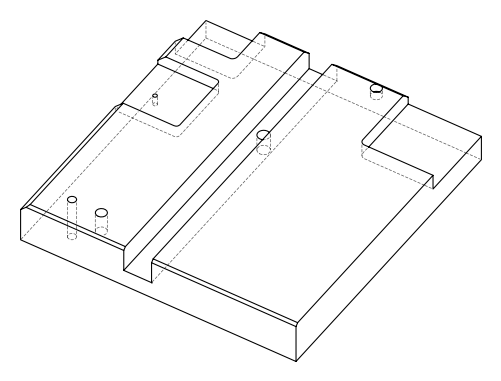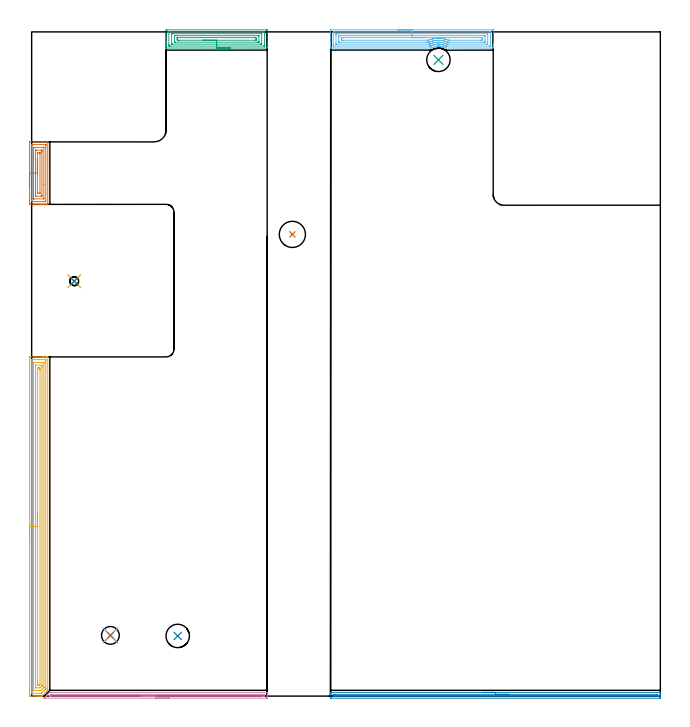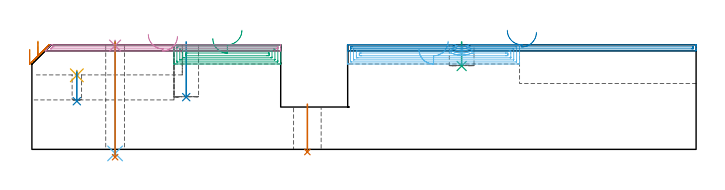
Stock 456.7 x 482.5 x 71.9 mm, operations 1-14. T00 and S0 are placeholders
(PLAN: 18 operations, 10 tool changes, 136.9 min)
(1 INDEXABLE_INSERT_DRILL_THROUGH_HOLE_FROM_SOLID | STEP1HOLE | NXT0302_009 | 0.14 min | 20343 mm3)
(2 INDEXABLE_INSERT_DRILL_BLIND_HOLE_FROM_SOLID | STEP1POCKET | NXT0302_005 | 0.15 min | 8105 mm3)
(3 INDEXABLE_INSERT_DRILL_BLIND_HOLE_FROM_SOLID_1 | STEP1POCKET_2 | NXT0302_005 | 0.07 min | 3260 mm3)
(4 SPOT_DRILL | STEP1HOLE_1 | NXT0321_9005460120000 | 0.03 min | 2 mm3)
(5 SPOT_DRILL_1 | STEP1POCKET_1 | NXT0321_9005460120000 | 0.03 min | 2206 mm3)
(6 DRILL_THROUGH_HOLE_INTO_CENTER | STEP1HOLE_1 | NXT0301_042 | 0.31 min | 2812 mm3)
(7 DRILL_TO_ENLARGE_THROUGH_HOLE | STEP1HOLE_1 | UGT0301_237 | 0.32 min | 6543 mm3)
(8 DRILL_BLIND_HOLE_INTO_CENTER | STEP1POCKET_1 | NXT0301_036 | 0.09 min | 582 mm3)
(9 AREA_MILL | FG_CHAMFER_SURFACE | UGT0205_001 | 3.2 min | 7589 mm3)
(10 AREA_MILL_1 | FG_CHAMFER_SURFACE_1 | UGT0205_001 | 2.73 min | 1494 mm3)
(11 AREA_MILL_2 | FG_CHAMFER_SURFACE_2 | UGT0205_001 | 10.09 min | 21999 mm3)
(12 AREA_MILL_3 | FG_CHAMFER_SURFACE_3 | UGT0205_001 | 5.01 min | 11507 mm3)
(13 AREA_MILL_4 | FG_CHAMFER_SURFACE_4 | UGT0205_001 | 2.08 min | 5130 mm3)
(14 AREA_MILL_5 | FG_CHAMFER_SURFACE_5 | UGT0205_001 | 4 min | 2134 mm3)
(15 MILL_CORNER_NOTCH_RECTANGULAR | CORNER_NOTCH_RECTANGULAR | NXT0201_011 | Follow Part, ap 3, ae 75% | 37.64 min | 405653 mm3)
(16 MILL_CORNER_NOTCH_RECTANGULAR_1 | CORNER_NOTCH_RECTANGULAR_1 | NXT0201_012 | Follow Part, ap 4, ae 75% | 17.41 min | 294053 mm3)
(17 MILL_SLOT | SLOT_PARTIAL_RECTANGULAR | NXT0201_013 | Follow Part, ap 2.5, ae 75% | 42.78 min | 233498 mm3)
(18 MILL_RECTANGULAR_SLOT | SLOT_RECTANGULAR | UGT0201_009 | Follow Part, ap 11.25, ae 75% | 10.87 min | 936643 mm3)
(TOOL NXT0302_009 | Index. Insert Drill 19mm [880-D1900L25-05] | D19 PA176 FL95 Z2)
(TOOL NXT0302_005 | Index. Insert Drill 17mm [880-D1700L20-05] | D17 PA176 FL85 Z2)
(TOOL NXT0321_9005460120000 | NC Spot Drill, 142deg, 12mm, Carbide, Uncoated | D12 PA142 FL30 Z2)
(TOOL NXT0301_042 | Carbide Drill 7.1mm [860.1-0710-057A1-MM 2214] | D7.1 PA140 FL85 Z2)
(TOOL UGT0301_237 | Twist Drill 12.9 mm | D12.9 PA118 FL97 Z2)
(TOOL NXT0301_036 | Carbide Drill 6.5mm [860.1-0650-033A1-MM 2214] | D6.5 PA140 FL53 Z2)
(TOOL UGT0205_001 | Chamfer Mill 20 x 3 x 45 deg. | D20 FL50 Z2)
(TOOL NXT0201_011 | ENDMILL 12mm [2P460-1200-NA 1630] | D12 FL38 Z6)
(TOOL NXT0201_012 | ENDMILL 16mm [2P460-1600-NA 1630] | D16 FL38 Z6)
(TOOL NXT0201_013 | ENDMILL 10mm | D10 FL30 Z4)
(TOOL UGT0201_009 | End Mill 45 mm | D45 FL63 Z6)
(OP 1 INDEXABLE_INSERT_DRILL_THROUGH_HOLE_FROM_SOLID)
G17 G21 G94 G90
T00 M6
G54
G17 G0 G90 X189.4 Y335.4 S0 M3
G43 Z81.9 H1
G94 G81 G98 Z-1.832 F250. R31.1
G80
M5
M2
(OP 2 INDEXABLE_INSERT_DRILL_BLIND_HOLE_FROM_SOLID)
G17 G21 G94 G90
T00 M6
G54
G17 G0 G90 X106.1 Y43.7 S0 M3
G43 Z81.9 H1
G94 G81 G98 Z35.9 F250. R73.9
G80
M5
M2
(OP 3 INDEXABLE_INSERT_DRILL_BLIND_HOLE_FROM_SOLID_1)
G17 G21 G94 G90
T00 M6
G54
G17 G0 G90 X295.5 Y462.2 S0 M3
G43 Z81.9 H1
G94 G81 G98 Z57.3 F250. R73.9
G80
M5
M2
(OP 4 SPOT_DRILL)
G17 G21 G94 G90
T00 M6
G54
G17 G0 G90 X57.2 Y44.1 S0 M3
G43 Z81.9 H0
G94 G81 G98 Z71.345 F250. R74.9
G80
M5
M2
(OP 5 SPOT_DRILL_1)
G17 G21 G94 G90
T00 M6
G54
G17 G0 G90 X30.9 Y301.4 S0 M3
G43 Z81.9 H0
G94 G81 G98 Z50.92 F250. R54.2
G80
M5
M2
(OP 6 DRILL_THROUGH_HOLE_INTO_CENTER)
G17 G21 G94 G90
T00 M6
G54
G17 G0 G90 X57.2 Y44.1 S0 M3
G43 Z81.9 H1
G94 G73 G98 Z-2.792 F250. Q6.79 R73.9
G80
M5
M2
(OP 7 DRILL_TO_ENLARGE_THROUGH_HOLE)
G17 G21 G94 G90
T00 M6
G54
G17 G0 G90 X57.2 Y44.1 S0 M3
G43 Z81.9 H0
G94 G73 G98 Z-5.376 F250. Q12.879 R73.9
G80
M5
M2
(OP 8 DRILL_BLIND_HOLE_INTO_CENTER)
G17 G21 G94 G90
T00 M6
G54
G17 G0 G90 X30.9 Y301.4 S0 M3
G43 Z81.9 H1
G94 G81 G98 Z33.1 F250. R53.2
G80
M5
M2
(OP 9 AREA_MILL)
G17 G21 G94 G90
T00 M6
G54
G17 G0 G90 X144.4 Y470.8 S1061 M3
G43 Z81.9 H0
G94 G1 X144.362 Z81.028 F250.
X144.248 Z80.163
X144.059 Z79.312
X143.797 Z78.48
X143.463 Z77.674
X143.06 Z76.9
X142.592 Z76.164
X142.06 Z75.472
X141.471 Z74.829
X140.828 Z74.239
X140.136 Z73.708
X139.4 Z73.24
X138.626 Z72.837
X137.82 Z72.503
X136.988 Z72.241
X136.136 Z72.052
X135.272 Z71.938
X134.4 Z71.9
X97.847
X97.71 Y470.806 Z71.893
X97.7 Y471.088 Z71.611
Y471.537 Z71.162
Y472.117 Z70.577
Y474.168 Z68.529
Y474.759 Z67.936
Y475.198 Z67.498
Y483.563 Z59.134
X97.703 Y483.861 Z58.836
X97.71 Y483.992 Z58.705
X97.843 Y483.999 Z58.699
X98.293 Y484. Z58.7
X170.507
X170.961 Y483.995 Z58.703
X171.09 Y483.991 Z58.706
X171.1 Y483.858 Z58.839
Y474.759 Z67.936
Y474.168 Z68.529
Y473.878 Z68.819
Y472.117 Z70.577
Y471.537 Z71.162
Y471.237 Z71.462
X171.099 Y471.087 Z71.612
X171.09 Y470.806 Z71.893
X170.953 Y470.8 Z71.9
X134.4
Y472.214 Z70.486
X100.869
X100.076 Y472.215 Z70.485
X99.976 Y472.216 Z70.484
X99.725 Y472.221 Z70.479
X99.71 Y472.302 Z70.398
X99.704 Y472.485 Z70.215
X99.701 Y472.998 Z69.702
X99.7 Y473.369 Z69.331
X99.701 Y481.802 Z60.898
X99.702 Y482.171 Z60.529
X99.71 Y482.544 Z60.156
X99.713 Y482.58 Z60.12
X99.73 Y482.581 Z60.119
X99.778 Y482.584 Z60.116
X99.877 Y482.585 Z60.115
X100.076 Y482.586 Z60.114
X167.931
X168.724 Y482.585 Z60.115
X168.824 Y482.584 Z60.116
X169.075 Y482.579 Z60.121
X169.09 Y482.498 Z60.202
X169.097 Y482.315 Z60.385
X169.099 Y481.802 Z60.898
X169.1 Y481.431 Z61.269
X169.099 Y472.998 Z69.702
X169.098 Y472.629 Z70.071
X169.09 Y472.256 Z70.444
X169.087 Y472.22 Z70.48
X169.07 Y472.219 Z70.481
X169.022 Y472.216 Z70.484
X168.923 Y472.215 Z70.485
X168.724 Y472.214 Z70.486
X134.4
Y473.628 Z69.072
X102.112 Y473.629 Z69.071
X101.859 Y473.63 Z69.07
X101.775 Y473.632 Z69.068
X101.717 Y473.635 Z69.065
X101.71 Y473.722 Z68.978
X101.703 Y473.878 Z68.822
X101.7 Y474.035 Z68.665
X101.701 Y481.077 Z61.623
X101.706 Y481.13 Z61.57
X101.711 Y481.165 Z61.535
X101.733 Y481.167 Z61.533
X101.859 Y481.169 Z61.531
X102.498 Y481.171 Z61.529
X102.75
X166.688
X166.941 Y481.17 Z61.53
X167.025 Y481.168 Z61.532
X167.083 Y481.165 Z61.535
X167.09 Y481.078 Z61.622
X167.097 Y480.922 Z61.778
X167.1 Y480.765 Z61.935
X167.099 Y473.723 Z68.977
X167.094 Y473.67 Z69.03
X167.089 Y473.635 Z69.065
X167.067 Y473.633 Z69.067
X166.941 Y473.631 Z69.069
X166.302 Y473.629 Z69.071
X166.05 Y473.628 Z69.072
X134.4
Y475.043 Z67.657
X104.533
X104.245 Y475.044 Z67.656
X103.812 Y475.048 Z67.652
X103.715 Y475.05 Z67.65
X103.7 Y475.639 Z67.061
X103.701 Y479.572 Z63.128
X103.703 Y479.675 Z63.025
X103.707 Y479.726 Z62.974
X103.709 Y479.747 Z62.953
X103.73 Y479.75 Z62.95
X103.933 Y479.754 Z62.946
X104.533 Y479.757 Z62.943
X104.821
X164.267
X164.555 Y479.756 Z62.944
X164.988 Y479.752 Z62.948
X165.085 Y479.75 Z62.95
X165.1 Y479.161 Z63.539
X165.099 Y475.228 Z67.472
X165.097 Y475.125 Z67.575
X165.093 Y475.074 Z67.626
X165.091 Y475.053 Z67.647
X165.07 Y475.05 Z67.65
X164.867 Y475.046 Z67.654
X164.267 Y475.043 Z67.657
X163.979
X134.4
Y476.457 Z66.243
X107.208
X106.376 Y476.461 Z66.239
X106.317 Y476.464 Z66.236
X105.71 Y476.52 Z66.18
X105.702 Y477.127 Z65.573
X105.701 Y477.4 Z65.3
Y478.008 Z64.692
X105.704 Y478.28 Z64.42
X105.706 Y478.318 Z64.382
X105.709 Y478.331 Z64.369
X105.809 Y478.336 Z64.364
X106.063 Y478.341 Z64.359
X106.19 Y478.343 Z64.357
X161.592
X162.424 Y478.339 Z64.361
X162.483 Y478.336 Z64.364
X163.09 Y478.28 Z64.42
X163.098 Y477.673 Z65.027
X163.099 Y477.4 Z65.3
Y476.792 Z65.908
X163.096 Y476.52 Z66.18
X163.094 Y476.482 Z66.218
X163.091 Y476.469 Z66.231
X162.991 Y476.464 Z66.236
X162.737 Y476.459 Z66.241
X162.61 Y476.457 Z66.243
X134.4
X133.528 Z66.281
X132.664 Z66.395
X131.812 Z66.584
X130.98 Z66.846
X130.174 Z67.18
X129.4 Z67.583
X128.664 Z68.052
X127.972 Z68.583
X127.329 Z69.172
X126.74 Z69.815
X126.208 Z70.507
X125.74 Z71.243
X125.337 Z72.017
X125.003 Z72.823
X124.741 Z73.655
X124.552 Z74.507
X124.438 Z75.372
X124.4 Z76.243
G0 Z81.9
M5
M2
(OP 10 AREA_MILL_1)
G17 G21 G94 G90
T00 M6
G54
G17 G0 G90 X100.05 Y-1.5 S1061 M3
G43 Z81.9 H0
Z77.7
G94 G1 X100.012 Z76.829 F250.
X99.898 Z75.964
X99.709 Z75.112
X99.447 Z74.28
X99.113 Z73.474
X98.71 Z72.7
X98.241 Z71.964
X97.71 Z71.272
X97.121 Z70.629
X96.478 Z70.04
X95.786 Z69.509
X95.05 Z69.04
X94.276 Z68.637
X93.47 Z68.303
X92.638 Z68.041
X91.786 Z67.852
X90.922 Z67.738
X90.05 Z67.7
X9.447
X9.175 Y-1.498 Z67.702
X9.044 Y-1.495 Z67.704
X9.009 Y-1.492 Z67.706
X9.175 Y-1.324 Z67.874
X9.518 Y-0.981 Z68.217
X9.622 Y-0.877 Z68.321
X9.786 Y-0.711 Z68.483
X9.946 Y-0.553 Z68.645
X10.069 Y-0.43 Z68.768
X10.223 Y-0.274 Z68.921
X10.373 Y-0.125 Z69.072
X10.516 Y0.017 Z69.215
X10.661 Y0.163 Z69.358
X10.801 Y0.303 Z69.5
X10.963 Y0.464 Z69.662
X11.098 Y0.6 Z69.796
X13.197 Y2.697 Z71.897
X13.201
X14.09 Y2.7 Z71.9
X170.925
X171.09 Y2.697 Z71.888
X171.097 Y2.564 Z71.757
X171.1 Y2.424 Z71.624
Y2.16 Z71.36
Y1.474 Z70.669
Y0.257 Z69.454
Y-0.274 Z68.92
Y-0.883 Z68.312
X171.096 Y-1.149 Z68.047
X171.09 Y-1.492 Z67.704
X170.833 Y-1.496 Z67.701
X170.478 Y-1.5 Z67.7
X90.05
Y-0.086 Z69.114
X13.616 Y-0.085 Z69.115
X13.197 Y-0.084 Z69.116
X13. Y-0.082 Z69.118
X12.884 Y-0.079 Z69.121
X12.937 Y-0.02 Z69.18
X13.009 Y0.056 Z69.256
X13.197 Y0.247 Z69.447
X13.375 Y0.426 Z69.626
X14.09 Y1.139 Z70.339
X14.209 Y1.25 Z70.45
X14.24 Y1.279 Z70.479
X14.289 Y1.28 Z70.48
X14.984 Y1.285 Z70.485
X15.177 Y1.286 Z70.486
X168.884 Y1.285 Z70.485
X169.044 Y1.282 Z70.482
X169.082 Y1.279 Z70.479
X169.09 Y1.277 Z70.477
X169.094 Y1.266 Z70.466
X169.097 Y1.234 Z70.434
X169.1 Y1.074 Z70.274
Y0.6 Z69.8
Y0.2 Z69.4
X169.098 Y0.066 Z69.266
X169.093 Y-0.04 Z69.16
X169.09 Y-0.071 Z69.129
X169.08 Y-0.079 Z69.121
X169.041 Y-0.08 Z69.12
X168.691 Y-0.084 Z69.116
X168.498 Y-0.085 Z69.115
X167.797 Y-0.086 Z69.114
X90.05
X89.178 Z69.152
X88.313 Z69.266
X87.462 Z69.455
X86.63 Z69.717
X85.824 Z70.051
X85.05 Z70.454
X84.314 Z70.923
X83.622 Z71.454
X82.979 Z72.043
X82.39 Z72.686
X81.858 Z73.379
X81.39 Z74.114
X80.987 Z74.888
X80.653 Z75.694
X80.391 Z76.526
X80.202 Z77.378
X80.088 Z78.243
X80.05 Z79.114
G0 Z81.9
M5
M2
(OP 11 AREA_MILL_2)
G17 G21 G94 G90
T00 M6
G54
G17 G0 G90 X-1.5 Y113.2 S1061 M3
G43 Z81.9 H0
Z68.7
G94 G1 Y113.238 Z67.828 F250.
Y113.352 Z66.964
Y113.541 Z66.112
Y113.803 Z65.28
Y114.137 Z64.474
Y114.54 Z63.7
Y115.008 Z62.964
Y115.54 Z62.272
Y116.129 Z61.629
Y116.772 Z61.04
Y117.464 Z60.508
Y118.2 Z60.04
Y118.974 Z59.637
Y119.78 Z59.303
Y120.612 Z59.041
Y121.464 Z58.852
Y122.328 Z58.738
Y123.2 Z58.7
Y245.356
X-1.499 Y245.805 Z58.701
X-1.495 Y246.243 Z58.703
X-1.491 Y246.39 Z58.706
X-1.063 Y246.4 Z59.134
X7.741 Z67.936
X8.328 Z68.525
X8.622 Z68.818
X10.383 Z70.577
X10.97 Z71.169
X11.263 Z71.462
X11.409 Z71.608
X11.694 Y246.39 Z71.893
X11.7 Y246.251 Z71.9
Y5.053
X11.693 Y4.199 Z71.893
X11.659 Y4.161 Z71.858
X11.263 Y3.763 Z71.462
X7.555 Y0.054 Z67.753
X7.499 Y0.01 Z67.697
X7.448 Y0. Z67.646
X7.301 Z67.5
X6.568 Z66.767
X5.98 Z66.176
X4.806 Z65.003
X4.22 Z64.413
X-1.279 Z58.918
X-1.358 Y0.002 Z58.839
X-1.492 Y0.01 Z58.705
X-1.499 Y0.144 Z58.699
X-1.5 Y0.595 Z58.7
Y123.2
X-0.086 Z60.114
X-0.085 Y244.221 Z60.115
X-0.084 Y244.32 Z60.116
X-0.081 Y244.368 Z60.119
X-0.08 Y244.385 Z60.12
X-0.048 Y244.39 Z60.152
X0.327 Y244.398 Z60.527
X0.698 Y244.399 Z60.898
X1.205 Y244.4 Z61.405
X9.502 Y244.399 Z69.702
X10.013 Y244.397 Z70.213
X10.197 Y244.39 Z70.397
X10.279 Y244.374 Z70.479
X10.284 Y244.122 Z70.484
X10.285 Y244.022 Z70.485
X10.286 Y243.228 Z70.486
Y5.945
X10.284 Y5.548 Z70.484
X10.281 Y5.35 Z70.481
X10.279 Y5.255 Z70.479
X10.238 Y5.199 Z70.438
X10.1 Y5.053 Z70.3
X9.8 Y4.751 Z70.
X9.502 Y4.452 Z69.702
X7.427 Y2.378 Z67.627
X7.138 Y2.098 Z67.338
X7.045 Y2.01 Z67.245
X6.861 Y2.007 Z67.061
X6.353 Y2.001 Z66.553
X0.698 Z60.898
X0.187 Y2.003 Z60.387
X0.003 Y2.01 Z60.203
X-0.079 Y2.026 Z60.121
X-0.084 Y2.278 Z60.116
X-0.085 Y2.378 Z60.115
X-0.086 Y3.172 Z60.114
Y123.2
X1.328 Z61.528
X1.329 Y241.6 Z61.529
X1.331 Y242.239 Z61.531
X1.333 Y242.364 Z61.533
X1.335 Y242.387 Z61.535
X1.367 Y242.393 Z61.567
X1.42 Y242.399 Z61.62
X7.582 Y242.4 Z67.782
X8.463 Z68.663
X8.622 Y242.396 Z68.822
X8.78 Y242.39 Z68.98
X8.865 Y242.381 Z69.065
X8.868 Y242.323 Z69.068
X8.87 Y242.239 Z69.07
X8.871 Y241.986 Z69.071
X8.872 Y241.347 Z69.072
X8.871 Y6.836 Z69.071
X8.87 Y6.585 Z69.07
X8.864 Y6.331 Z69.064
X8.861 Y6.272 Z69.061
X8.839 Y6.246 Z69.039
X8.782 Y6.184 Z68.982
X8.622 Y6.021 Z68.822
X8.584 Y5.983 Z68.784
X6.761 Y4.161 Z66.961
X6.602 Y4.013 Z66.802
X6.299 Y4.004 Z66.499
X6.139 Y4.001 Z66.339
X1.737 Y4. Z61.937
X1.578 Y4.004 Z61.778
X1.419 Y4.01 Z61.619
X1.335 Y4.019 Z61.535
X1.332 Y4.077 Z61.532
X1.33 Y4.161 Z61.53
X1.329 Y4.414 Z61.529
X1.328 Y5.053 Z61.528
Y123.2
X2.743 Z62.943
Y239.564
X2.746 Y240.165 Z62.946
X2.75 Y240.368 Z62.95
X2.752 Y240.391 Z62.952
X2.772 Y240.393 Z62.972
X2.823 Y240.397 Z63.023
X2.926 Y240.399 Z63.126
X6.916 Z67.116
X7.282 Y240.39 Z67.482
X7.45 Y240.383 Z67.65
X7.452 Y240.286 Z67.652
X7.456 Y239.853 Z67.656
X7.457 Y239.564 Z67.657
Y238.96
Y7.728
X7.455 Y7.426 Z67.655
X7.453 Y7.351 Z67.653
X7.45 Y7.317 Z67.65
X7.435 Y7.296 Z67.635
X7.363 Y7.219 Z67.563
X6.988 Y6.836 Z67.188
X6.861 Y6.709 Z67.061
X6.48 Y6.331 Z66.68
X6.311 Y6.166 Z66.511
X6.176 Y6.037 Z66.376
X6.134 Y6.01 Z66.334
X6.083 Y6.006 Z66.283
X5.98 Y6.001 Z66.18
X3.284 Z63.484
X2.918 Y6.01 Z63.118
X2.75 Y6.017 Z62.95
X2.748 Y6.114 Z62.948
X2.744 Y6.548 Z62.944
X2.743 Y6.836 Z62.943
Y7.44
Y123.2
X4.157 Z64.357
Y237.907
X4.159 Y238.034 Z64.359
X4.164 Y238.288 Z64.364
X4.169 Y238.391 Z64.369
X4.182 Y238.394 Z64.382
X4.22 Y238.396 Z64.42
X4.489 Y238.399 Z64.689
X5.1 Z65.3
X5.37 Y238.398 Z65.57
X5.98 Y238.39 Z66.18
X6.036 Y237.78 Z66.236
X6.039 Y237.721 Z66.239
X6.043 Y236.889 Z66.243
Y236.825
X6.042 Y8.557 Z66.242
X6.041 Y8.493 Z66.241
X6.036 Y8.369 Z66.236
X6.013 Y8.323 Z66.213
X5.98 Y8.287 Z66.18
X5.701 Y8.011 Z65.901
X5.1 Y8.004 Z65.3
X4.829 Y8.002 Z65.029
X4.22 Y8.01 Z64.42
X4.164 Y8.62 Z64.364
X4.161 Y8.679 Z64.361
X4.157 Y9.511 Z64.357
Y9.575
Y123.2
Y124.072 Z64.395
Y124.936 Z64.509
Y125.788 Z64.698
Y126.62 Z64.96
Y127.426 Z65.294
Y128.2 Z65.697
Y128.936 Z66.165
Y129.628 Z66.696
Y130.271 Z67.286
Y130.86 Z67.929
Y131.392 Z68.621
Y131.86 Z69.357
Y132.263 Z70.131
Y132.597 Z70.937
Y132.859 Z71.769
Y133.048 Z72.62
Y133.162 Z73.485
Y133.2 Z74.357
G0 Z81.9
M5
M2
(OP 12 AREA_MILL_3)
G17 G21 G94 G90
T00 M6
G54
G17 G0 G90 X266.2 Y484. S1061 M3
G43 Z81.9 H0
Z68.7
G94 G1 X266.238 Z67.828 F250.
X266.352 Z66.964
X266.541 Z66.112
X266.803 Z65.28
X267.137 Z64.474
X267.54 Z63.7
X268.009 Z62.964
X268.54 Z62.272
X269.129 Z61.629
X269.772 Z61.04
X270.464 Z60.509
X271.2 Z60.04
X271.974 Z59.637
X272.78 Z59.303
X273.612 Z59.041
X274.464 Z58.852
X275.328 Z58.738
X276.2 Z58.7
X334.688
X335.142 Y483.996 Z58.702
X335.29 Y483.992 Z58.706
X335.3 Y483.84 Z58.858
Y473.878 Z68.816
Y473.325 Z69.372
Y472.998 Z69.698
Y472.444 Z70.252
Y472.117 Z70.577
Y471.124 Z71.575
X335.29 Y470.806 Z71.893
X335.134 Y470.8 Z71.9
X300.756
X300.178 Y470.799 Z71.883
X299.963 Y470.928 Z71.771
X299.83 Y471.009 Z71.69
X299.387 Y471.249 Z71.45
X298.97 Y471.453 Z71.243
X298.938 Y471.47 Z71.227
X298.822 Y471.521 Z71.178
X298.796 Y471.531 Z71.169
X298.688 Y471.57 Z71.13
X298.524 Y471.626 Z71.068
X298.263 Y471.72 Z70.977
X298.046 Y471.798 Z70.899
X297.602 Y471.926 Z70.771
X297.213 Y472.015 Z70.683
X297.155 Y472.028 Z70.669
X296.709 Y472.105 Z70.594
X296.446 Y472.134 Z70.562
X296.291 Y472.15 Z70.542
X296.263 Y472.154 Z70.539
X295.964 Y472.173 Z70.519
X295.706 Y472.188 Z70.501
X295.682
X295.618 Y472.191 Z70.504
X295.475 Y472.194 Z70.502
X295.375 Y472.196
X295.358 Z70.503
X295.315 Y472.197
X294.925 Y472.174 Z70.523
X294.505 Y472.133 Z70.562
X294.479 Y472.131 Z70.565
X294.396 Y472.12 Z70.579
X294.381 Y472.117 Z70.582
X294.033 Y472.065 Z70.634
X293.612 Y471.977 Z70.716
X293.588 Y471.973 Z70.722
X293.494 Y471.949 Z70.748
X293.14 Y471.855 Z70.84
X292.976 Y471.804 Z70.894
X292.719 Y471.721 Z70.975
X292.696 Y471.714 Z70.982
X292.181 Y471.521 Z71.178
X291.804 Y471.347 Z71.35
X291.644 Y471.264 Z71.436
X291.355 Y471.111 Z71.588
X291.317 Y471.09 Z71.61
X290.913 Y470.853 Z71.844
X290.823 Y470.805 Z71.891
X290.042 Y470.8 Z71.9
X217.266
X217.11 Y470.806 Z71.893
X217.1 Y471.125 Z71.575
Y471.463 Z71.236
Y472.117 Z70.577
Y473.325 Z69.372
Y473.878 Z68.816
Y483.563 Z59.134
X217.102 Y483.842 Z58.855
X217.11 Y483.992 Z58.706
X217.262 Y483.999 Z58.699
X217.712 Y484. Z58.7
X276.2
Y482.586 Z60.114
X332.902 Y482.585 Z60.115
X333.002 Y482.584 Z60.116
X333.262 Y482.579 Z60.121
X333.29 Y482.494 Z60.206
X333.296 Y482.293 Z60.407
X333.299 Y481.802 Z60.898
X333.3 Y481.41 Z61.29
X333.299 Y472.998 Z69.702
X333.297 Y472.608 Z70.092
X333.289 Y472.221 Z70.479
X332.902 Y472.216 Z70.484
X332.803 Y472.215 Z70.485
X301.551 Y472.214 Z70.486
X301.153 Y472.217 Z70.483
X300.955 Y472.219 Z70.481
X300.908 Y472.221 Z70.479
X300.858 Y472.243 Z70.457
X300.756 Y472.291 Z70.409
X300.394 Y472.474 Z70.226
X299.863 Y472.721 Z69.979
X299.123 Y472.998 Z69.702
X298.97 Y473.052 Z69.648
X298.887 Y473.08 Z69.62
X298.406 Y473.215 Z69.485
X298.077 Y473.298 Z69.402
X297.683 Y473.386 Z69.314
X297.184 Y473.472 Z69.228
X296.633 Y473.541 Z69.159
X296.291 Y473.569 Z69.131
X295.679 Y473.602 Z69.098
X295.485 Y473.609 Z69.091
X295.456 Y473.61 Z69.09
X295.429
X295.398 Y473.609 Z69.091
X294.807 Y473.581 Z69.119
X294.505 Y473.555 Z69.145
X293.997 Y473.499 Z69.201
X293.612 Y473.441 Z69.259
X293.237 Y473.368 Z69.332
X292.719 Y473.248 Z69.452
X292.519 Y473.196 Z69.504
X291.853 Y472.998 Z69.702
X291.83 Y472.99 Z69.71
X291.192 Y472.743 Z69.957
X291.085 Y472.699 Z70.001
X290.934 Y472.631 Z70.069
X290.585 Y472.461 Z70.239
X290.368 Y472.354 Z70.346
X290.221 Y472.281 Z70.419
X290.132 Y472.24 Z70.46
X290.087 Y472.221 Z70.479
X290.041 Y472.219 Z70.481
X289.941 Y472.216 Z70.484
X289.148 Y472.214 Z70.486
X289.05
X219.498 Y472.215 Z70.485
X219.398 Y472.216 Z70.484
X219.138 Y472.221 Z70.479
X219.11 Y472.306 Z70.394
X219.104 Y472.507 Z70.193
X219.101 Y472.998 Z69.702
X219.1 Y473.39 Z69.31
X219.101 Y481.802 Z60.898
X219.103 Y482.192 Z60.508
X219.111 Y482.579 Z60.121
X219.498 Y482.584 Z60.116
X219.597 Y482.585 Z60.115
X276.2 Y482.586 Z60.114
Y481.172 Z61.528
X331.116 Y481.171 Z61.529
X331.2 Y481.17 Z61.53
X331.267 Y481.167 Z61.533
X331.282 Y481.165 Z61.535
X331.29 Y481.153 Z61.547
X331.293 Y481.103 Z61.597
X331.298 Y480.922 Z61.778
X331.3 Y480.74 Z61.96
Y474.577 Z68.123
X331.298 Y473.878 Z68.822
X331.296 Y473.701 Z68.999
X331.291 Y473.642 Z69.058
X331.241 Y473.635 Z69.065
X331.116 Y473.634 Z69.066
X330.476 Y473.629 Z69.071
X302.542
X301.9 Y473.63 Z69.07
X301.649 Y473.634 Z69.066
X301.567 Y473.635 Z69.065
X301.453 Y473.686 Z69.014
X301.02 Y473.878 Z68.822
X300.756 Y473.988 Z68.712
X300.572 Y474.06 Z68.64
X299.863 Y474.311 Z68.389
X299.225 Y474.508 Z68.192
X298.97 Y474.574 Z68.126
X298.198 Y474.759 Z67.941
X298.077 Y474.781 Z67.919
X298.05 Y474.786 Z67.914
X297.574 Y474.859 Z67.841
X297.184 Y474.91 Z67.79
X297.01 Y474.93 Z67.77
X296.291 Y474.987 Z67.713
X296.047 Y475. Z67.7
X295.398 Y475.018 Z67.682
X295.143 Y475.01 Z67.69
X294.505 Y474.979 Z67.721
X294.299 Y474.962 Z67.738
X293.612 Y474.887 Z67.813
X293.498 Y474.871 Z67.829
X292.81 Y474.759 Z67.941
X292.734 Y474.744 Z67.956
X292.719 Y474.741 Z67.959
X292.016 Y474.572 Z68.128
X291.827 Y474.522 Z68.178
X291.327 Y474.371 Z68.329
X290.934 Y474.247 Z68.453
X290.663 Y474.146 Z68.554
X290.041 Y473.909 Z68.791
X290.018 Y473.9 Z68.8
X289.97 Y473.878 Z68.822
X289.547 Y473.682 Z69.018
X289.464 Y473.646 Z69.054
X289.434 Y473.636 Z69.064
X289.397 Y473.633 Z69.067
X289.148 Y473.63 Z69.07
X288.508 Y473.629 Z69.071
X288.255 Y473.628 Z69.072
X221.284 Y473.629 Z69.071
X221.2 Y473.63 Z69.07
X221.133 Y473.633 Z69.067
X221.118 Y473.635 Z69.065
X221.11 Y473.647 Z69.053
X221.107 Y473.697 Z69.003
X221.102 Y473.878 Z68.822
X221.1 Y474.06 Z68.64
Y480.223 Z62.477
X221.102 Y480.922 Z61.778
X221.104 Y481.099 Z61.601
X221.109 Y481.158 Z61.542
X221.159 Y481.164 Z61.536
X221.284 Y481.166 Z61.534
X221.924 Y481.171 Z61.529
X276.2 Y481.172 Z61.528
Y479.757 Z62.943
X328.725
X329.171 Y479.755 Z62.945
X329.271 Y479.752 Z62.948
X329.286 Y479.751 Z62.949
X329.29 Y479.737 Z62.963
X329.295 Y479.689 Z63.011
X329.298 Y479.589 Z63.111
X329.3 Y479.191 Z63.509
Y476.549 Z66.151
Y475.639 Z67.061
X329.296 Y475.214 Z67.486
X329.293 Y475.108 Z67.592
X329.29 Y475.06 Z67.64
X329.242 Y475.05 Z67.65
X329.038 Y475.047 Z67.653
X328.437 Y475.043 Z67.657
X328.149
X303.147
X302.542 Y475.045 Z67.655
X302.249 Y475.047 Z67.653
X302.181 Y475.05 Z67.65
X301.649 Y475.252 Z67.448
X300.845 Y475.552 Z67.148
X300.756 Y475.582 Z67.118
X300.579 Y475.639 Z67.061
X299.863 Y475.848 Z66.852
X299.575 Y475.924 Z66.776
X298.97 Y476.062 Z66.638
X298.434 Y476.168 Z66.532
X298.077 Y476.228 Z66.472
X297.387 Y476.319 Z66.381
X297.184 Y476.339 Z66.361
X296.411 Y476.402 Z66.298
X296.291 Y476.408 Z66.292
X295.485 Y476.434 Z66.266
X295.398 Y476.433 Z66.267
X294.621 Y476.406 Z66.294
X294.505 Y476.398 Z66.302
X293.796 Y476.338 Z66.362
X293.612 Y476.318 Z66.382
X293.003 Y476.24 Z66.46
X292.719 Y476.192 Z66.508
X292.244 Y476.108 Z66.592
X291.827 Y476.016 Z66.684
X291.517 Y475.944 Z66.756
X290.934 Y475.792 Z66.908
X290.813 Y475.758 Z66.942
X290.417 Y475.639 Z67.061
X290.134 Y475.547 Z67.153
X290.041 Y475.515 Z67.185
X289.486 Y475.305 Z67.395
X289.148 Y475.175 Z67.525
X288.845 Y475.057 Z67.643
X288.255 Y475.048 Z67.652
X287.965 Y475.045 Z67.655
X287.362 Y475.043 Z67.657
X287.074
X223.675
X223.229 Y475.045 Z67.655
X223.13 Y475.048 Z67.652
X223.114 Y475.049 Z67.651
X223.11 Y475.063 Z67.637
X223.105 Y475.112 Z67.588
X223.102 Y475.211 Z67.489
X223.1 Y475.61 Z67.09
Y478.251 Z64.449
Y479.161 Z63.539
X223.104 Y479.586 Z63.114
X223.107 Y479.692 Z63.008
X223.11 Y479.74 Z62.96
X223.158 Y479.75 Z62.95
X223.362 Y479.753 Z62.947
X223.963 Y479.756 Z62.944
X224.251 Y479.757 Z62.943
X276.2
Y478.343 Z64.357
X325.758
X326.591 Y478.34 Z64.36
X326.651 Y478.336 Z64.364
X327.29 Y478.28 Z64.42
X327.298 Y477.642 Z65.058
X327.299 Y477.4 Z65.3
X327.296 Y476.764 Z65.936
X327.29 Y476.52 Z66.18
X326.708 Y476.463 Z66.237
X326.651 Y476.461 Z66.239
X325.822 Y476.457 Z66.243
X325.758
X304.328
X303.496 Y476.46 Z66.24
X303.435 Y476.462 Z66.238
X302.564 Y476.52 Z66.18
X302.542 Y476.526 Z66.174
X302.532 Y476.53 Z66.17
X301.649 Y476.842 Z65.858
X301.165 Y476.997 Z65.703
X300.756 Y477.116 Z65.584
X299.929 Y477.334 Z65.366
X299.863 Y477.35 Z65.35
X299.646 Y477.4 Z65.3
X298.97 Y477.532 Z65.168
X298.807 Y477.561 Z65.139
X298.077 Y477.667 Z65.033
X297.765 Y477.708 Z64.992
X297.184 Y477.762 Z64.938
X296.786 Y477.792 Z64.908
X296.291 Y477.82 Z64.88
X295.849 Y477.836 Z64.864
X295.398 Y477.846 Z64.854
X294.96 Y477.833 Z64.867
X294.505 Y477.814 Z64.886
X294.112 Y477.788 Z64.912
X293.612 Y477.747 Z64.953
X293.294 Y477.714 Z64.986
X292.719 Y477.641 Z65.059
X292.506 Y477.61 Z65.09
X291.827 Y477.497 Z65.203
X291.744 Y477.481 Z65.219
X291.355 Y477.4 Z65.3
X291.013 Y477.321 Z65.379
X290.934 Y477.301 Z65.399
X290.309 Y477.135 Z65.565
X290.041 Y477.058 Z65.642
X289.624 Y476.931 Z65.769
X289.148 Y476.778 Z65.922
X288.956 Y476.708 Z65.992
X288.444 Y476.52 Z66.18
X288.303 Y476.472 Z66.228
X288.255 Y476.464 Z66.236
X287.425 Y476.457 Z66.243
X287.362
X226.642
X225.809 Y476.46 Z66.24
X225.749 Y476.464 Z66.236
X225.11 Y476.52 Z66.18
X225.102 Y477.158 Z65.542
X225.101 Y477.4 Z65.3
X225.104 Y478.036 Z64.664
X225.11 Y478.28 Z64.42
X225.692 Y478.337 Z64.363
X225.749 Y478.339 Z64.361
X226.578 Y478.343 Z64.357
X226.642
X276.2
X277.072 Z64.395
X277.937 Z64.509
X278.788 Z64.698
X279.62 Z64.96
X280.426 Z65.294
X281.2 Z65.697
X281.936 Z66.165
X282.628 Z66.696
X283.271 Z67.286
X283.86 Z67.929
X284.392 Z68.621
X284.86 Z69.357
X285.263 Z70.131
X285.597 Z70.937
X285.859 Z71.769
X286.048 Z72.62
X286.162 Z73.485
X286.2 Z74.357
G0 Z81.9
M5
M2
(OP 13 AREA_MILL_4)
G17 G21 G94 G90
T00 M6
G54
G17 G0 G90 X-1.5 Y369.9 S1061 M3
G43 Z81.9 H0
Z68.7
G94 G1 Y369.938 Z67.828 F250.
Y370.052 Z66.964
Y370.241 Z66.112
Y370.503 Z65.28
Y370.837 Z64.474
Y371.24 Z63.7
Y371.709 Z62.964
Y372.24 Z62.272
Y372.829 Z61.629
Y373.472 Z61.04
Y374.164 Z60.509
Y374.9 Z60.04
Y375.674 Z59.637
Y376.48 Z59.303
Y377.312 Z59.041
Y378.164 Z58.852
Y379.028 Z58.738
Y379.9 Z58.7
Y402.072
X-1.494 Y402.525 Z58.703
X-1.491 Y402.59 Z58.705
X-1.42 Y402.6 Z58.777
X6.861 Z67.055
X7.574 Z67.772
X7.741 Z67.939
X9.502 Z69.699
X11.263 Z71.461
X11.536 Y402.599 Z71.734
X11.695 Y402.59 Z71.892
X11.7 Y402.516 Z71.9
Y357.284
X11.694 Y357.237 Z71.892
X11.656 Y357.21 Z71.854
X11.603 Y357.2 Z71.801
X9.836 Z70.035
X8.622 Z68.819
X7.574 Z67.772
X6.861 Z67.055
X-1.279 Z58.917
X-1.422 Y357.203 Z58.774
X-1.491 Y357.21 Z58.705
X-1.498 Y357.279 Z58.698
X-1.5 Y357.728 Z58.7
Y379.9
X-0.086 Z60.114
X-0.085 Y400.201 Z60.115
X-0.079 Y400.585 Z60.121
X0.1 Y400.591 Z60.3
X0.4 Y400.598 Z60.6
X0.698 Y400.6 Z60.898
X1.279 Z61.479
X10.084 Y400.599 Z70.284
X10.214 Y400.595 Z70.414
X10.266 Y400.59 Z70.466
X10.279 Y400.586 Z70.479
X10.281 Y400.565 Z70.481
X10.284 Y400.509 Z70.484
X10.286 Y400.396 Z70.486
Y400.299
X10.285 Y359.599 Z70.485
X10.279 Y359.215 Z70.479
X10.1 Y359.209 Z70.3
X9.8 Y359.202 Z70.
X9.502 Y359.201 Z69.702
X8.921 Y359.2 Z69.121
X0.116 Y359.201 Z60.316
X-0.014 Y359.205 Z60.186
X-0.066 Y359.21 Z60.134
X-0.079 Y359.214 Z60.121
X-0.081 Y359.235 Z60.119
X-0.084 Y359.291 Z60.116
X-0.086 Y359.404 Z60.114
Y359.501
Y379.9
X1.328 Z61.528
X1.329 Y397.889 Z61.529
X1.334 Y398.525 Z61.534
X1.335 Y398.579 Z61.535
X1.43 Y398.591 Z61.63
X1.505 Y398.599 Z61.705
X8.622 Y398.6 Z68.822
X8.696 Y398.598 Z68.896
X8.845 Y398.591 Z69.045
X8.866 Y398.586 Z69.066
X8.868 Y398.581 Z69.068
X8.871 Y398.561 Z69.071
X8.872 Y371.855 Z69.072
X8.871 Y361.911 Z69.071
X8.866 Y361.275 Z69.066
X8.865 Y361.222 Z69.065
X8.771 Y361.209 Z68.971
X8.695 Y361.201 Z68.895
X1.578 Y361.2 Z61.778
X1.504 Y361.202 Z61.704
X1.355 Y361.209 Z61.555
X1.334 Y361.214 Z61.534
X1.332 Y361.219 Z61.532
X1.329 Y361.239 Z61.529
X1.328 Y379.9 Z61.528
X2.743 Z62.943
Y395.864
X2.746 Y396.462 Z62.946
X2.749 Y396.55 Z62.949
X2.752 Y396.59 Z62.952
X2.792 Y396.592 Z62.992
X2.974 Y396.596 Z63.174
X3.339 Y396.599 Z63.539
X3.489 Y396.6 Z63.689
X7.011 Y396.599 Z67.211
X7.274 Y396.594 Z67.474
X7.405 Y396.59 Z67.605
X7.451 Y396.578 Z67.651
X7.452 Y396.54 Z67.652
X7.456 Y396.152 Z67.656
X7.457 Y395.864 Z67.657
Y395.263
Y363.936
X7.454 Y363.338 Z67.654
X7.451 Y363.25 Z67.651
X7.448 Y363.21 Z67.648
X7.408 Y363.208 Z67.608
X7.226 Y363.204 Z67.426
X6.861 Y363.201 Z67.061
X6.711 Y363.2 Z66.911
X3.189 Y363.201 Z63.389
X2.926 Y363.206 Z63.126
X2.795 Y363.21 Z62.995
X2.749 Y363.222 Z62.949
X2.748 Y363.26 Z62.948
X2.744 Y363.649 Z62.944
X2.743 Y365.71 Z62.943
Y379.9
X4.157 Z64.357
Y394.217
X4.159 Y394.343 Z64.359
X4.164 Y394.586 Z64.364
X4.22 Y394.59 Z64.42
X4.596 Y394.598 Z64.796
X5.98 Y394.6 Z66.18
X6.014 Y394.598 Z66.214
X6.032 Y394.595 Z66.232
X6.036 Y394.593 Z66.236
X6.038 Y394.532 Z66.238
X6.042 Y394.28 Z66.242
X6.043 Y394.153 Z66.243
Y365.583
X6.041 Y365.457 Z66.241
X6.036 Y365.214 Z66.236
X5.98 Y365.21 Z66.18
X5.604 Y365.202 Z65.804
X4.22 Y365.2 Z64.42
X4.186 Y365.202 Z64.386
X4.169 Y365.205 Z64.369
X4.164 Y365.207 Z64.364
X4.162 Y365.268 Z64.362
X4.158 Y365.52 Z64.358
X4.157 Y365.647 Z64.357
Y379.9
Y380.772 Z64.395
Y381.636 Z64.509
Y382.488 Z64.698
Y383.32 Z64.96
Y384.126 Z65.294
Y384.9 Z65.697
Y385.636 Z66.165
Y386.328 Z66.696
Y386.971 Z67.286
Y387.56 Z67.929
Y388.092 Z68.621
Y388.56 Z69.357
Y388.963 Z70.131
Y389.297 Z70.937
Y389.559 Z71.769
Y389.748 Z72.62
Y389.862 Z73.485
Y389.9 Z74.357
G0 Z81.9
M5
M2
(OP 14 AREA_MILL_5)
G17 G21 G94 G90
T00 M6
G54
G17 G0 G90 X326.9 Y2.7 S1061 M3
G43 Z81.9 H0
G94 G1 X326.938 Z81.028 F250.
X327.052 Z80.163
X327.241 Z79.312
X327.503 Z78.48
X327.837 Z77.674
X328.24 Z76.9
X328.708 Z76.164
X329.24 Z75.472
X329.829 Z74.829
X330.472 Z74.24
X331.164 Z73.708
X331.9 Z73.24
X332.674 Z72.837
X333.48 Z72.503
X334.312 Z72.241
X335.163 Z72.052
X336.028 Z71.938
X336.9 Z71.9
X456.536
X456.69 Y2.697 Z71.888
X456.698 Y2.572 Z71.765
X456.7 Y2.442 Z71.641
Y2.117 Z71.316
Y1.474 Z70.669
Y0.279 Z69.476
Y-0.274 Z68.92
Y-0.872 Z68.323
X456.697 Y-1.149 Z68.046
X456.69 Y-1.492 Z67.704
X456.445 Y-1.497 Z67.7
X456.09 Y-1.5
X217.71
X217.355 Y-1.497
X217.11 Y-1.492 Z67.704
X217.1 Y-1.149 Z68.046
Y-0.872 Z68.323
Y-0.274 Z68.92
Y0.279 Z69.476
Y0.6 Z69.796
Y1.153 Z70.349
Y1.474 Z70.669
Y2.117 Z71.316
Y2.442 Z71.641
X217.102 Y2.572 Z71.765
X217.11 Y2.697 Z71.888
X217.264 Y2.7 Z71.9
X336.9
Y1.286 Z70.486
X454.304 Y1.285 Z70.485
X454.498 Y1.284 Z70.484
X454.65 Y1.281 Z70.481
X454.682 Y1.279 Z70.479
X454.69 Y1.262 Z70.462
X454.693 Y1.235 Z70.435
X454.699 Y1.088 Z70.288
X454.7 Y0.6 Z69.8
Y0.213 Z69.413
X454.697 Y0.083 Z69.283
X454.692 Y-0.02 Z69.18
X454.688 Y-0.079 Z69.121
X454.653 Y-0.08 Z69.12
X454.304 Y-0.084 Z69.116
X454.111 Y-0.085 Z69.115
X453.411 Y-0.086 Z69.114
X219.496 Y-0.085 Z69.115
X219.302 Y-0.084 Z69.116
X219.15 Y-0.08 Z69.12
X219.118 Y-0.079 Z69.121
X219.11 Y-0.062 Z69.138
X219.107 Y-0.035 Z69.165
X219.101 Y0.112 Z69.312
X219.1 Y0.6 Z69.8
Y0.987 Z70.187
X219.103 Y1.117 Z70.317
X219.108 Y1.22 Z70.42
X219.112 Y1.279 Z70.479
X219.147 Y1.28 Z70.48
X219.496 Y1.284 Z70.484
X219.689 Y1.285 Z70.485
X220.389 Y1.286 Z70.486
X336.9
X337.772 Z70.524
X338.636 Z70.638
X339.488 Z70.826
X340.32 Z71.089
X341.126 Z71.423
X341.9 Z71.825
X342.636 Z72.294
X343.328 Z72.825
X343.971 Z73.415
X344.56 Z74.058
X345.091 Z74.75
X345.56 Z75.486
X345.963 Z76.26
X346.297 Z77.066
X346.559 Z77.898
X346.748 Z78.749
X346.862 Z79.614
X346.9 Z80.486
G0 Z81.9
M5
M2
